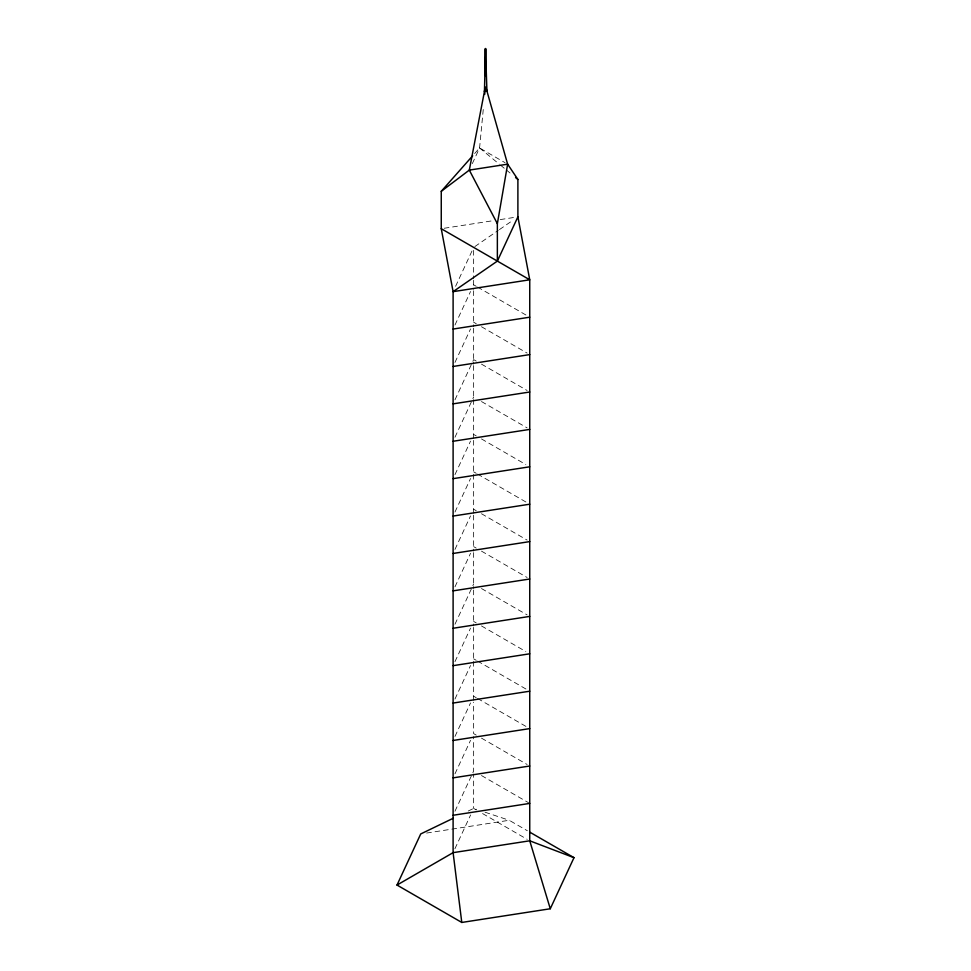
<?xml version="1.0" encoding="UTF-8"?>
<svg xmlns="http://www.w3.org/2000/svg" width="971" height="971" viewBox="0 0 971 971"><rect width="100%" height="100%" fill="white"/><g stroke="black" fill="none" stroke-linecap="round" stroke-linejoin="round"><path stroke-width="0.73" stroke-dasharray="4.86 3.64" d="M472.331 163.589L479.577 147.98L483.558 106.325M455.605 286.287L472.404 250.093M454.974 325.03L470.534 291.518M454.974 362.426L470.534 328.914M454.974 399.834L473.642 359.61L476.251 361.115M454.974 437.229L473.642 397.005M454.974 474.637L470.534 441.113M454.974 512.033L470.534 478.521M454.974 549.428L470.534 515.917M454.974 586.836L470.534 553.312M454.974 624.232L473.642 584.008M454.974 661.639L470.534 628.116M454.974 699.035L470.534 665.523M454.974 736.431L470.534 702.919M454.974 773.838L470.534 740.315M454.974 811.234L473.642 771.01L473.642 736.601M454.926 848.751L470.619 814.924M474.661 153.539L479.577 147.98L505.078 162.703M474.868 246.561L498.22 230.43M499.458 229.581L512.979 220.247M468.216 811.04L473.642 808.418L476.494 809.365M444.208 228.258L492.831 220.733M500.211 219.592L516.414 217.079M426.621 833.045L509.217 820.277L527.35 830.739M485.027 812.205L509.217 820.277M473.642 284.806L476.251 286.311M477.562 287.064L527.132 315.696M473.642 322.214L476.251 323.719M481.47 326.729L527.132 353.092M481.47 364.125L527.132 390.488M481.47 401.533L527.132 427.895M473.642 434.413L476.251 435.918M481.47 438.928L525.833 464.539M473.642 471.809L476.251 473.314M477.562 474.066L527.132 502.699M473.642 509.217L476.251 510.722M481.47 513.732L527.132 540.094M473.642 546.612L476.251 548.117M481.47 551.127L527.132 577.49M481.47 588.535L527.132 614.898M473.642 621.416L476.251 622.921M481.47 625.931L525.833 651.541M473.642 658.811L476.251 660.316M477.562 661.069L527.132 689.701M473.642 696.219L476.251 697.724M477.562 698.477L527.132 727.097M476.251 735.12L473.642 733.615L473.642 702.203M481.47 738.13L527.132 764.493M481.47 775.538L528.442 802.653M476.191 809.887L473.642 808.418L473.642 774.008M482.575 813.564L527.192 839.332M479.577 147.98L499.312 164.196M500.478 165.143L505.114 168.966M506.279 169.913L512.081 174.683M473.642 250.397L473.642 278.823M473.642 280.316L473.642 289.297M473.642 290.79L473.642 326.693M473.642 328.198L473.642 364.101M473.642 365.594L473.642 438.904M473.642 440.397L473.642 513.695M473.642 515.2L473.642 551.103M473.642 552.596L473.642 588.499M473.642 589.992L473.642 625.907M473.642 627.4L473.642 700.698"/><path stroke-width="1.46" d="M485.318 67.776L485.5 48.55L486.932 91.007L484.456 91.395L485.5 48.55L485.5 75.884M484.687 94.43L484.978 91.444M529.935 832.244L573.995 857.672L550.278 908.759L461.783 922.45L453.105 852.659L453.105 291.652L497.358 261.102L497.358 223.694L507.627 164.172L485.852 87.22M485.233 87.317L469.309 170.107L497.358 223.694M484.456 91.395L485.112 89.963M497.358 261.102L517.895 216.849L517.895 179.453L507.627 164.172L469.309 170.107L441.259 191.311L441.259 228.707L453.105 291.652L529.741 279.794L517.895 216.849M461.783 922.45L397.005 885.054L420.722 833.955L453.287 818.237M441.259 191.311L472.695 155.761M397.005 885.054L453.105 852.659L529.741 840.801L573.995 857.672M453.105 329.048L529.741 317.201M453.105 366.455L529.741 354.597M453.105 403.851L529.741 392.005M453.105 441.259L529.741 429.4M453.105 478.654L529.741 466.796M453.105 516.05L529.741 504.204M453.105 553.458L529.741 541.6M453.105 590.854L529.741 579.007M453.105 628.261L529.741 616.403M453.105 665.657L529.741 653.799M453.105 703.053L529.741 691.206M453.105 740.46L529.741 728.602M453.105 777.856L529.741 766.01M453.105 815.264L529.741 803.405M441.259 228.707L529.741 279.794L529.741 840.801L550.278 908.759M515.565 177.547L517.895 179.453"/></g></svg>
